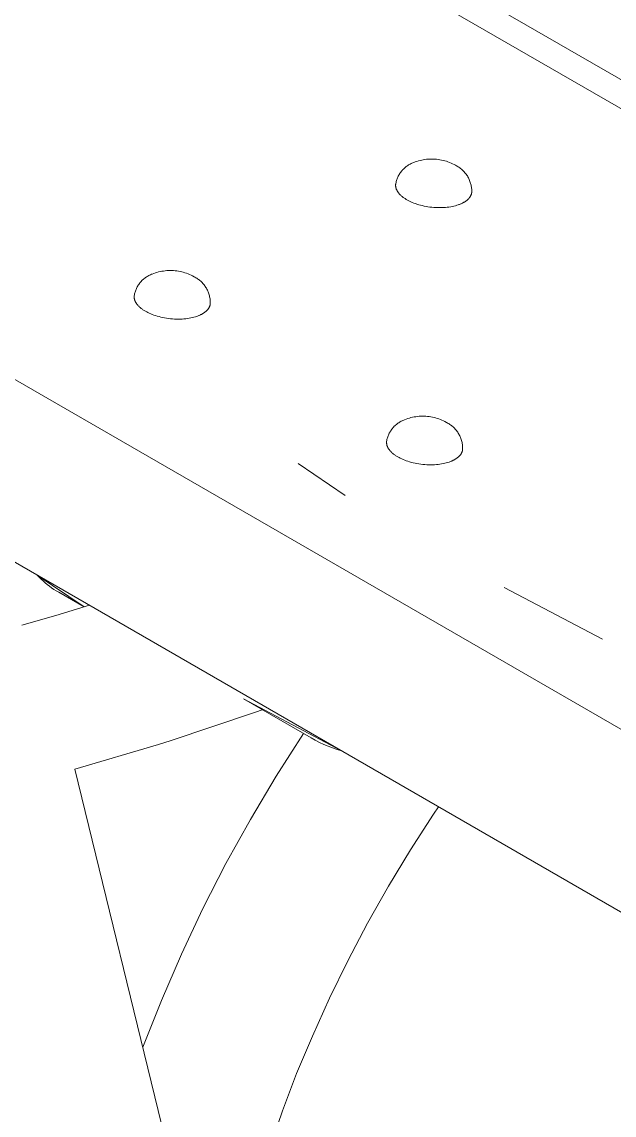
# Model space of a CAD drawing. Header units: millimetres. Extents: x -67 to 4862, y -244 to 3199.
# Drawn here: x 3294.1 to 3388.7, y 1529.5 to 1704.1 of the extents above; entities that cross this region are included whole.
import ezdxf

# ---------------------------------------------------------------- set-up
doc = ezdxf.new("R2010")
doc.units = ezdxf.units.MM
doc.layers.add('ZANO_R', color=7, linetype='Continuous', lineweight=0)

msp = doc.modelspace()

# ---------------------------------------------------------------- linework, layer by layer
at = {"layer": 'ZANO_R'}
for p, q in [((3301.17, 1745.99), (3984.51, 1351.46)), ((3983.94, 1347.13), (3297.95, 1743.19)), ((3199.18, 1701.13), (3885.18, 1305.07)), ((3355.71, 1681.13), (3355.84, 1681.21)), ((3355.84, 1681.21), (3355.97, 1681.29)), ((3355.97, 1681.29), (3356.11, 1681.36)), ((3356.11, 1681.36), (3356.24, 1681.43)), ((3356.24, 1681.43), (3356.38, 1681.49)), ((3356.38, 1681.49), (3356.52, 1681.55)), ((3356.52, 1681.55), (3356.67, 1681.6)), ((3356.67, 1681.6), (3356.92, 1681.7)), ((3356.92, 1681.7), (3357.17, 1681.79)), ((3357.17, 1681.79), (3357.42, 1681.86)), ((3357.42, 1681.86), (3357.68, 1681.93)), ((3357.68, 1681.93), (3357.94, 1681.99)), ((3357.94, 1681.99), (3358.2, 1682.04)), ((3358.2, 1682.04), (3358.46, 1682.09)), ((3358.46, 1682.09), (3358.72, 1682.12)), ((3358.72, 1682.12), (3358.99, 1682.14)), ((3358.99, 1682.14), (3359.25, 1682.16)), ((3359.25, 1682.16), (3359.52, 1682.16)), ((3359.52, 1682.16), (3359.79, 1682.16)), ((3359.79, 1682.16), (3360.05, 1682.15)), ((3360.05, 1682.15), (3360.32, 1682.12)), ((3360.32, 1682.12), (3360.58, 1682.09)), ((3360.58, 1682.09), (3360.84, 1682.05)), ((3360.84, 1682.05), (3361.1, 1682)), ((3361.1, 1682), (3361.36, 1681.94)), ((3361.36, 1681.94), (3361.62, 1681.88)), ((3361.62, 1681.88), (3361.88, 1681.8)), ((3361.88, 1681.8), (3362.13, 1681.72)), ((3362.13, 1681.72), (3362.38, 1681.62)), ((3362.38, 1681.62), (3362.62, 1681.52)), ((3362.62, 1681.52), (3362.86, 1681.41)), ((3362.86, 1681.41), (3363.1, 1681.29)), ((3363.1, 1681.29), (3363.34, 1681.17)), ((3354.21, 1679.43), (3354.28, 1679.57)), ((3354.28, 1679.57), (3354.35, 1679.7)), ((3354.35, 1679.7), (3354.44, 1679.83)), ((3354.44, 1679.83), (3354.52, 1679.96)), ((3354.52, 1679.96), (3354.61, 1680.08)), ((3354.61, 1680.08), (3354.7, 1680.2)), ((3354.7, 1680.2), (3354.8, 1680.32)), ((3354.8, 1680.32), (3354.9, 1680.43)), ((3354.9, 1680.43), (3355.01, 1680.54)), ((3355.01, 1680.54), (3355.12, 1680.65)), ((3355.12, 1680.65), (3355.23, 1680.75)), ((3355.23, 1680.75), (3355.35, 1680.85)), ((3355.35, 1680.85), (3355.46, 1680.95)), ((3355.46, 1680.95), (3355.59, 1681.04)), ((3355.59, 1681.04), (3355.71, 1681.13)), ((3363.34, 1681.17), (3363.48, 1681.09)), ((3363.48, 1681.09), (3363.62, 1681.02)), ((3363.62, 1681.02), (3363.76, 1680.93)), ((3363.76, 1680.93), (3363.89, 1680.84)), ((3363.89, 1680.84), (3364.03, 1680.75)), ((3364.03, 1680.75), (3364.15, 1680.65)), ((3364.15, 1680.65), (3364.28, 1680.55)), ((3364.28, 1680.55), (3364.4, 1680.45)), ((3364.4, 1680.45), (3364.52, 1680.34)), ((3364.52, 1680.34), (3364.63, 1680.22)), ((3364.63, 1680.22), (3364.74, 1680.1)), ((3364.74, 1680.1), (3364.85, 1679.98)), ((3364.85, 1679.98), (3364.95, 1679.86)), ((3364.95, 1679.86), (3365.05, 1679.73)), ((3365.05, 1679.73), (3365.14, 1679.59)), ((3365.14, 1679.59), (3365.23, 1679.46)), ((3365.23, 1679.46), (3365.31, 1679.32)), ((3353.78, 1678.09), (3353.79, 1678.13)), ((3353.78, 1678.04), (3353.78, 1678.09)), ((3353.78, 1678), (3353.78, 1678.04)), ((3353.78, 1677.96), (3353.78, 1678)), ((3353.78, 1677.92), (3353.78, 1677.96)), ((3353.78, 1677.88), (3353.78, 1677.92)), ((3353.78, 1677.83), (3353.78, 1677.88)), ((3353.79, 1677.79), (3353.78, 1677.83)), ((3353.79, 1678.13), (3353.81, 1678.28)), ((3353.79, 1677.75), (3353.79, 1677.79)), ((3353.8, 1677.71), (3353.79, 1677.75)), ((3353.81, 1677.66), (3353.8, 1677.71)), ((3353.81, 1678.28), (3353.84, 1678.43)), ((3353.84, 1678.43), (3353.88, 1678.58)), ((3353.88, 1678.58), (3353.92, 1678.72)), ((3353.92, 1678.72), (3353.97, 1678.87)), ((3353.97, 1678.87), (3354.02, 1679.01)), ((3354.02, 1679.01), (3354.08, 1679.15)), ((3354.08, 1679.15), (3354.14, 1679.29)), ((3354.14, 1679.29), (3354.21, 1679.43)), ((3365.31, 1679.32), (3365.39, 1679.18)), ((3365.39, 1679.18), (3365.46, 1679.04)), ((3365.46, 1679.04), (3365.53, 1678.89)), ((3365.53, 1678.89), (3365.59, 1678.74)), ((3365.59, 1678.74), (3365.65, 1678.59)), ((3365.65, 1678.59), (3365.7, 1678.44)), ((3365.7, 1678.44), (3365.75, 1678.28)), ((3365.75, 1678.28), (3365.79, 1678.13)), ((3365.79, 1678.13), (3365.83, 1677.97)), ((3365.83, 1677.97), (3365.86, 1677.81)), ((3365.86, 1677.81), (3365.89, 1677.65)), ((3353.82, 1677.62), (3353.81, 1677.66)), ((3353.83, 1677.58), (3353.82, 1677.62)), ((3353.84, 1677.53), (3353.83, 1677.58)), ((3353.85, 1677.49), (3353.84, 1677.53)), ((3353.86, 1677.45), (3353.85, 1677.49)), ((3353.88, 1677.41), (3353.86, 1677.45)), ((3353.89, 1677.37), (3353.88, 1677.41)), ((3353.91, 1677.32), (3353.89, 1677.37)), ((3353.93, 1677.28), (3353.91, 1677.32)), ((3353.95, 1677.24), (3353.93, 1677.28)), ((3353.97, 1677.2), (3353.95, 1677.24)), ((3353.99, 1677.15), (3353.97, 1677.2)), ((3354.01, 1677.11), (3353.99, 1677.15)), ((3354.03, 1677.07), (3354.01, 1677.11)), ((3354.06, 1677.03), (3354.03, 1677.07)), ((3354.08, 1676.99), (3354.06, 1677.03)), ((3354.11, 1676.95), (3354.08, 1676.99)), ((3354.14, 1676.91), (3354.11, 1676.95)), ((3354.16, 1676.87), (3354.14, 1676.91)), ((3354.19, 1676.83), (3354.16, 1676.87)), ((3354.22, 1676.79), (3354.19, 1676.83)), ((3354.29, 1676.71), (3354.22, 1676.79)), ((3354.35, 1676.63), (3354.29, 1676.71)), ((3354.42, 1676.55), (3354.35, 1676.63)), ((3354.49, 1676.47), (3354.42, 1676.55)), ((3354.57, 1676.4), (3354.49, 1676.47)), ((3354.65, 1676.32), (3354.57, 1676.4)), ((3354.73, 1676.25), (3354.65, 1676.32)), ((3354.82, 1676.18), (3354.73, 1676.25)), ((3354.9, 1676.11), (3354.82, 1676.18)), ((3354.99, 1676.04), (3354.9, 1676.11)), ((3355.09, 1675.97), (3354.99, 1676.04)), ((3355.18, 1675.91), (3355.09, 1675.97)), ((3365.54, 1675.96), (3365.52, 1675.92)), ((3365.57, 1675.99), (3365.54, 1675.96)), ((3365.59, 1676.02), (3365.57, 1675.99)), ((3365.61, 1676.05), (3365.59, 1676.02)), ((3365.64, 1676.08), (3365.61, 1676.05)), ((3365.66, 1676.12), (3365.64, 1676.08)), ((3365.68, 1676.15), (3365.66, 1676.12)), ((3365.7, 1676.18), (3365.68, 1676.15)), ((3365.72, 1676.21), (3365.7, 1676.18)), ((3365.74, 1676.25), (3365.72, 1676.21)), ((3365.75, 1676.28), (3365.74, 1676.25)), ((3365.77, 1676.32), (3365.75, 1676.28)), ((3365.79, 1676.35), (3365.77, 1676.32)), ((3365.8, 1676.38), (3365.79, 1676.35)), ((3365.82, 1676.42), (3365.8, 1676.38)), ((3365.83, 1676.45), (3365.82, 1676.42)), ((3365.84, 1676.49), (3365.83, 1676.45)), ((3365.86, 1676.52), (3365.84, 1676.49)), ((3365.87, 1676.56), (3365.86, 1676.52)), ((3365.88, 1676.59), (3365.87, 1676.56)), ((3365.89, 1676.63), (3365.88, 1676.59)), ((3365.89, 1677.65), (3365.9, 1677.49)), ((3365.9, 1676.67), (3365.89, 1676.63)), ((3365.9, 1677.49), (3365.92, 1677.33)), ((3365.91, 1676.74), (3365.9, 1676.7)), ((3365.9, 1676.7), (3365.9, 1676.67)), ((3365.92, 1676.77), (3365.91, 1676.74)), ((3365.92, 1677.33), (3365.93, 1677.17)), ((3365.93, 1676.85), (3365.92, 1676.81)), ((3365.92, 1676.81), (3365.92, 1676.77)), ((3365.93, 1677.17), (3365.93, 1677.01)), ((3365.93, 1677.01), (3365.93, 1676.85)), ((3194.79, 1674.48), (3880.84, 1278.39)), ((3355.28, 1675.84), (3355.18, 1675.91)), ((3355.37, 1675.78), (3355.28, 1675.84)), ((3355.47, 1675.72), (3355.37, 1675.78)), ((3355.58, 1675.66), (3355.47, 1675.72)), ((3355.77, 1675.55), (3355.58, 1675.66)), ((3355.98, 1675.44), (3355.77, 1675.55)), ((3356.2, 1675.34), (3355.98, 1675.44)), ((3356.43, 1675.23), (3356.2, 1675.34)), ((3356.67, 1675.14), (3356.43, 1675.23)), ((3356.93, 1675.04), (3356.67, 1675.14)), ((3357.19, 1674.95), (3356.93, 1675.04)), ((3357.46, 1674.87), (3357.19, 1674.95)), ((3357.75, 1674.79), (3357.46, 1674.87)), ((3358.04, 1674.72), (3357.75, 1674.79)), ((3358.33, 1674.65), (3358.04, 1674.72)), ((3358.64, 1674.59), (3358.33, 1674.65)), ((3358.94, 1674.54), (3358.64, 1674.59)), ((3359.25, 1674.5), (3358.94, 1674.54)), ((3359.57, 1674.46), (3359.25, 1674.5)), ((3359.88, 1674.43), (3359.57, 1674.46)), ((3360.2, 1674.41), (3359.88, 1674.43)), ((3360.51, 1674.4), (3360.2, 1674.41)), ((3360.82, 1674.4), (3360.51, 1674.4)), ((3361.13, 1674.4), (3360.82, 1674.4)), ((3361.43, 1674.41), (3361.13, 1674.4)), ((3361.72, 1674.43), (3361.43, 1674.41)), ((3362.01, 1674.46), (3361.72, 1674.43)), ((3362.29, 1674.5), (3362.01, 1674.46)), ((3362.57, 1674.54), (3362.29, 1674.5)), ((3362.83, 1674.59), (3362.57, 1674.54)), ((3363.08, 1674.64), (3362.83, 1674.59)), ((3363.32, 1674.7), (3363.08, 1674.64)), ((3363.55, 1674.77), (3363.32, 1674.7)), ((3363.77, 1674.84), (3363.55, 1674.77)), ((3363.88, 1674.88), (3363.77, 1674.84)), ((3363.98, 1674.92), (3363.88, 1674.88)), ((3364.08, 1674.95), (3363.98, 1674.92)), ((3364.17, 1674.99), (3364.08, 1674.95)), ((3364.26, 1675.03), (3364.17, 1674.99)), ((3364.35, 1675.07), (3364.26, 1675.03)), ((3364.43, 1675.11), (3364.35, 1675.07)), ((3364.52, 1675.16), (3364.43, 1675.11)), ((3364.6, 1675.2), (3364.52, 1675.16)), ((3364.68, 1675.25), (3364.6, 1675.2)), ((3364.76, 1675.29), (3364.68, 1675.25)), ((3364.83, 1675.34), (3364.76, 1675.29)), ((3364.91, 1675.39), (3364.83, 1675.34)), ((3364.98, 1675.44), (3364.91, 1675.39)), ((3365.06, 1675.49), (3364.98, 1675.44)), ((3365.12, 1675.55), (3365.06, 1675.49)), ((3365.19, 1675.6), (3365.12, 1675.55)), ((3365.26, 1675.66), (3365.19, 1675.6)), ((3365.32, 1675.71), (3365.26, 1675.66)), ((3365.38, 1675.77), (3365.32, 1675.71)), ((3365.44, 1675.83), (3365.38, 1675.77)), ((3365.49, 1675.89), (3365.44, 1675.83)), ((3365.52, 1675.92), (3365.49, 1675.89)), ((3314.65, 1663.69), (3314.79, 1663.75)), ((3314.79, 1663.75), (3314.93, 1663.8)), ((3314.93, 1663.8), (3315.18, 1663.89)), ((3315.18, 1663.89), (3315.43, 1663.98)), ((3315.43, 1663.98), (3315.68, 1664.06)), ((3315.68, 1664.06), (3315.94, 1664.13)), ((3315.94, 1664.13), (3316.2, 1664.19)), ((3316.2, 1664.19), (3316.46, 1664.24)), ((3316.46, 1664.24), (3316.72, 1664.28)), ((3316.72, 1664.28), (3316.99, 1664.31)), ((3316.99, 1664.31), (3317.25, 1664.34)), ((3317.25, 1664.34), (3317.52, 1664.35)), ((3317.52, 1664.35), (3317.78, 1664.36)), ((3317.78, 1664.36), (3318.05, 1664.35)), ((3318.05, 1664.35), (3318.31, 1664.34)), ((3318.31, 1664.34), (3318.58, 1664.32)), ((3318.58, 1664.32), (3318.84, 1664.29)), ((3318.84, 1664.29), (3319.11, 1664.25)), ((3319.11, 1664.25), (3319.37, 1664.2)), ((3319.37, 1664.2), (3319.63, 1664.14)), ((3319.63, 1664.14), (3319.88, 1664.07)), ((3319.88, 1664.07), (3320.14, 1664)), ((3320.14, 1664), (3320.39, 1663.91)), ((3320.39, 1663.91), (3320.64, 1663.82)), ((3320.64, 1663.82), (3320.89, 1663.72)), ((3312.62, 1661.89), (3312.7, 1662.02)), ((3312.7, 1662.02), (3312.78, 1662.15)), ((3312.78, 1662.15), (3312.87, 1662.28)), ((3312.87, 1662.28), (3312.97, 1662.4)), ((3312.97, 1662.4), (3313.06, 1662.51)), ((3313.06, 1662.51), (3313.17, 1662.63)), ((3313.17, 1662.63), (3313.27, 1662.74)), ((3313.27, 1662.74), (3313.38, 1662.85)), ((3313.38, 1662.85), (3313.49, 1662.95)), ((3313.49, 1662.95), (3313.61, 1663.05)), ((3313.61, 1663.05), (3313.73, 1663.14)), ((3313.73, 1663.14), (3313.85, 1663.23)), ((3313.85, 1663.23), (3313.98, 1663.32)), ((3313.98, 1663.32), (3314.11, 1663.4)), ((3314.11, 1663.4), (3314.24, 1663.48)), ((3314.24, 1663.48), (3314.37, 1663.55)), ((3314.37, 1663.55), (3314.51, 1663.62)), ((3314.51, 1663.62), (3314.65, 1663.69)), ((3320.89, 1663.72), (3321.13, 1663.61)), ((3321.13, 1663.61), (3321.36, 1663.49)), ((3321.36, 1663.49), (3321.6, 1663.36)), ((3321.6, 1663.36), (3321.74, 1663.29)), ((3321.74, 1663.29), (3321.88, 1663.21)), ((3321.88, 1663.21), (3322.02, 1663.13)), ((3322.02, 1663.13), (3322.16, 1663.04)), ((3322.16, 1663.04), (3322.29, 1662.95)), ((3322.29, 1662.95), (3322.42, 1662.85)), ((3322.42, 1662.85), (3322.54, 1662.75)), ((3322.54, 1662.75), (3322.67, 1662.64)), ((3322.67, 1662.64), (3322.78, 1662.53)), ((3322.78, 1662.53), (3322.9, 1662.42)), ((3322.9, 1662.42), (3323.01, 1662.3)), ((3323.01, 1662.3), (3323.11, 1662.18)), ((3323.11, 1662.18), (3323.22, 1662.05)), ((3323.22, 1662.05), (3323.31, 1661.92)), ((3312.05, 1660.32), (3312.04, 1660.28)), ((3312.04, 1660.28), (3312.04, 1660.24)), ((3312.04, 1660.24), (3312.04, 1660.2)), ((3312.05, 1660.32), (3312.08, 1660.47)), ((3312.08, 1660.47), (3312.11, 1660.62)), ((3312.11, 1660.62), (3312.14, 1660.77)), ((3312.14, 1660.77), (3312.19, 1660.92)), ((3312.19, 1660.92), (3312.23, 1661.06)), ((3312.23, 1661.06), (3312.29, 1661.21)), ((3312.29, 1661.21), (3312.34, 1661.35)), ((3312.34, 1661.35), (3312.4, 1661.49)), ((3312.4, 1661.49), (3312.47, 1661.63)), ((3312.47, 1661.63), (3312.54, 1661.76)), ((3312.54, 1661.76), (3312.62, 1661.89)), ((3323.31, 1661.92), (3323.4, 1661.79)), ((3323.4, 1661.79), (3323.49, 1661.65)), ((3323.49, 1661.65), (3323.58, 1661.52)), ((3323.58, 1661.52), (3323.65, 1661.37)), ((3323.65, 1661.37), (3323.73, 1661.23)), ((3323.73, 1661.23), (3323.8, 1661.08)), ((3323.8, 1661.08), (3323.86, 1660.94)), ((3323.86, 1660.94), (3323.92, 1660.78)), ((3323.92, 1660.78), (3323.97, 1660.63)), ((3323.97, 1660.63), (3324.02, 1660.48)), ((3324.02, 1660.48), (3324.06, 1660.32)), ((3324.06, 1660.32), (3324.09, 1660.16)), ((3312.04, 1660.2), (3312.04, 1660.16)), ((3312.04, 1660.16), (3312.04, 1660.11)), ((3312.04, 1660.11), (3312.04, 1660.07)), ((3312.04, 1660.07), (3312.05, 1660.03)), ((3312.05, 1660.03), (3312.05, 1659.99)), ((3312.05, 1659.99), (3312.06, 1659.94)), ((3312.06, 1659.94), (3312.06, 1659.9)), ((3312.06, 1659.9), (3312.07, 1659.86)), ((3312.07, 1659.86), (3312.08, 1659.82)), ((3312.08, 1659.82), (3312.09, 1659.77)), ((3312.09, 1659.77), (3312.1, 1659.73)), ((3312.1, 1659.73), (3312.11, 1659.69)), ((3312.11, 1659.69), (3312.13, 1659.65)), ((3312.13, 1659.65), (3312.14, 1659.6)), ((3312.14, 1659.6), (3312.16, 1659.56)), ((3312.16, 1659.56), (3312.17, 1659.52)), ((3312.17, 1659.52), (3312.19, 1659.48)), ((3312.19, 1659.48), (3312.21, 1659.43)), ((3312.21, 1659.43), (3312.23, 1659.39)), ((3312.23, 1659.39), (3312.25, 1659.35)), ((3312.25, 1659.35), (3312.27, 1659.31)), ((3312.27, 1659.31), (3312.3, 1659.27)), ((3312.3, 1659.27), (3312.32, 1659.23)), ((3312.32, 1659.23), (3312.35, 1659.18)), ((3312.35, 1659.18), (3312.37, 1659.14)), ((3312.37, 1659.14), (3312.4, 1659.1)), ((3312.4, 1659.1), (3312.43, 1659.06)), ((3312.43, 1659.06), (3312.46, 1659.02)), ((3312.46, 1659.02), (3312.49, 1658.98)), ((3312.49, 1658.98), (3312.55, 1658.9)), ((3312.55, 1658.9), (3312.62, 1658.82)), ((3312.62, 1658.82), (3312.68, 1658.74)), ((3312.68, 1658.74), (3312.76, 1658.67)), ((3312.76, 1658.67), (3312.83, 1658.59)), ((3312.83, 1658.59), (3312.91, 1658.52)), ((3312.91, 1658.52), (3313, 1658.44)), ((3324.02, 1658.48), (3324.04, 1658.51)), ((3324.04, 1658.51), (3324.05, 1658.54)), ((3324.05, 1658.54), (3324.07, 1658.58)), ((3324.07, 1658.58), (3324.08, 1658.61)), ((3324.08, 1658.61), (3324.1, 1658.65)), ((3324.09, 1660.16), (3324.12, 1660.01)), ((3324.1, 1658.65), (3324.11, 1658.68)), ((3324.11, 1658.68), (3324.12, 1658.72)), ((3324.12, 1660.01), (3324.15, 1659.85)), ((3324.12, 1658.72), (3324.13, 1658.75)), ((3324.13, 1658.75), (3324.14, 1658.79)), ((3324.14, 1658.79), (3324.15, 1658.82)), ((3324.15, 1659.85), (3324.17, 1659.69)), ((3324.15, 1658.82), (3324.16, 1658.86)), ((3324.16, 1658.86), (3324.17, 1658.9)), ((3324.17, 1659.69), (3324.18, 1659.53)), ((3324.17, 1658.9), (3324.18, 1658.93)), ((3324.18, 1659.53), (3324.19, 1659.36)), ((3324.18, 1658.97), (3324.19, 1659)), ((3324.18, 1658.93), (3324.18, 1658.97)), ((3324.19, 1659.36), (3324.19, 1659.2)), ((3324.19, 1659.2), (3324.19, 1659.04)), ((3324.19, 1659), (3324.19, 1659.04)), ((3313, 1658.44), (3313.08, 1658.37)), ((3313.08, 1658.37), (3313.17, 1658.3)), ((3313.17, 1658.3), (3313.26, 1658.23)), ((3313.26, 1658.23), (3313.35, 1658.17)), ((3313.35, 1658.17), (3313.44, 1658.1)), ((3313.44, 1658.1), (3313.54, 1658.04)), ((3313.54, 1658.04), (3313.64, 1657.97)), ((3313.64, 1657.97), (3313.74, 1657.91)), ((3313.74, 1657.91), (3313.84, 1657.85)), ((3313.84, 1657.85), (3314.04, 1657.74)), ((3314.04, 1657.74), (3314.24, 1657.64)), ((3314.24, 1657.64), (3314.46, 1657.53)), ((3314.46, 1657.53), (3314.7, 1657.43)), ((3314.7, 1657.43), (3314.94, 1657.33)), ((3314.94, 1657.33), (3315.19, 1657.24)), ((3315.19, 1657.24), (3315.46, 1657.15)), ((3315.46, 1657.15), (3315.73, 1657.06)), ((3315.73, 1657.06), (3316.01, 1656.99)), ((3316.01, 1656.99), (3316.3, 1656.91)), ((3316.3, 1656.91), (3316.6, 1656.85)), ((3316.6, 1656.85), (3316.9, 1656.79)), ((3316.9, 1656.79), (3317.21, 1656.74)), ((3320.83, 1656.73), (3321.09, 1656.78)), ((3321.09, 1656.78), (3321.34, 1656.84)), ((3321.34, 1656.84), (3321.59, 1656.9)), ((3321.59, 1656.9), (3321.82, 1656.96)), ((3321.82, 1656.96), (3322.03, 1657.04)), ((3322.03, 1657.04), (3322.14, 1657.07)), ((3322.14, 1657.07), (3322.24, 1657.11)), ((3322.24, 1657.11), (3322.34, 1657.15)), ((3322.34, 1657.15), (3322.44, 1657.19)), ((3322.44, 1657.19), (3322.52, 1657.23)), ((3322.52, 1657.23), (3322.61, 1657.27)), ((3322.61, 1657.27), (3322.7, 1657.31)), ((3322.7, 1657.31), (3322.78, 1657.35)), ((3322.78, 1657.35), (3322.86, 1657.4)), ((3322.86, 1657.4), (3322.94, 1657.44)), ((3322.94, 1657.44), (3323.02, 1657.49)), ((3323.02, 1657.49), (3323.1, 1657.54)), ((3323.1, 1657.54), (3323.17, 1657.58)), ((3323.17, 1657.58), (3323.25, 1657.64)), ((3323.25, 1657.64), (3323.32, 1657.69)), ((3323.32, 1657.69), (3323.39, 1657.74)), ((3323.39, 1657.74), (3323.46, 1657.8)), ((3323.46, 1657.8), (3323.52, 1657.85)), ((3323.52, 1657.85), (3323.58, 1657.91)), ((3323.58, 1657.91), (3323.64, 1657.97)), ((3323.64, 1657.97), (3323.7, 1658.03)), ((3323.7, 1658.03), (3323.75, 1658.09)), ((3323.75, 1658.09), (3323.78, 1658.12)), ((3323.78, 1658.12), (3323.81, 1658.15)), ((3323.81, 1658.15), (3323.83, 1658.18)), ((3323.83, 1658.18), (3323.85, 1658.21)), ((3323.85, 1658.21), (3323.88, 1658.25)), ((3323.88, 1658.25), (3323.9, 1658.28)), ((3323.9, 1658.28), (3323.92, 1658.31)), ((3323.92, 1658.31), (3323.94, 1658.34)), ((3323.94, 1658.34), (3323.96, 1658.38)), ((3323.96, 1658.38), (3323.98, 1658.41)), ((3323.98, 1658.41), (3324, 1658.44)), ((3324, 1658.44), (3324.02, 1658.48)), ((3317.21, 1656.74), (3317.52, 1656.69)), ((3317.52, 1656.69), (3317.83, 1656.65)), ((3317.83, 1656.65), (3318.15, 1656.63)), ((3318.15, 1656.63), (3318.46, 1656.61)), ((3318.46, 1656.61), (3318.77, 1656.59)), ((3318.77, 1656.59), (3319.08, 1656.59)), ((3319.08, 1656.59), (3319.39, 1656.6)), ((3319.39, 1656.6), (3319.69, 1656.61)), ((3319.69, 1656.61), (3319.99, 1656.63)), ((3319.99, 1656.63), (3320.28, 1656.66)), ((3320.28, 1656.66), (3320.56, 1656.69)), ((3320.56, 1656.69), (3320.83, 1656.73)), ((3357.01, 1641.02), (3357.28, 1641.05)), ((3357.28, 1641.05), (3357.54, 1641.08)), ((3357.54, 1641.08), (3357.81, 1641.09)), ((3357.81, 1641.09), (3358.07, 1641.1)), ((3358.07, 1641.1), (3358.34, 1641.09)), ((3358.34, 1641.09), (3358.6, 1641.08)), ((3358.6, 1641.08), (3358.87, 1641.06)), ((3358.87, 1641.06), (3359.13, 1641.03)), ((3353.35, 1639.25), (3353.45, 1639.37)), ((3353.45, 1639.37), (3353.56, 1639.48)), ((3353.56, 1639.48), (3353.67, 1639.58)), ((3353.67, 1639.58), (3353.78, 1639.69)), ((3353.78, 1639.69), (3353.9, 1639.79)), ((3353.9, 1639.79), (3354.02, 1639.88)), ((3354.02, 1639.88), (3354.14, 1639.97)), ((3354.14, 1639.97), (3354.27, 1640.06)), ((3354.27, 1640.06), (3354.39, 1640.14)), ((3354.39, 1640.14), (3354.53, 1640.22)), ((3354.53, 1640.22), (3354.66, 1640.29)), ((3354.66, 1640.29), (3354.8, 1640.36)), ((3354.8, 1640.36), (3354.94, 1640.43)), ((3354.94, 1640.43), (3355.08, 1640.48)), ((3355.08, 1640.48), (3355.22, 1640.54)), ((3355.22, 1640.54), (3355.47, 1640.63)), ((3355.47, 1640.63), (3355.72, 1640.72)), ((3355.72, 1640.72), (3355.97, 1640.8)), ((3355.97, 1640.8), (3356.23, 1640.87)), ((3356.23, 1640.87), (3356.49, 1640.93)), ((3356.49, 1640.93), (3356.75, 1640.98)), ((3356.75, 1640.98), (3357.01, 1641.02)), ((3359.13, 1641.03), (3359.4, 1640.99)), ((3359.4, 1640.99), (3359.66, 1640.94)), ((3359.66, 1640.94), (3359.92, 1640.88)), ((3359.92, 1640.88), (3360.17, 1640.81)), ((3360.17, 1640.81), (3360.43, 1640.74)), ((3360.43, 1640.74), (3360.68, 1640.65)), ((3360.68, 1640.65), (3360.93, 1640.56)), ((3360.93, 1640.56), (3361.17, 1640.46)), ((3361.17, 1640.46), (3361.42, 1640.35)), ((3361.42, 1640.35), (3361.65, 1640.23)), ((3361.65, 1640.23), (3361.89, 1640.1)), ((3361.89, 1640.1), (3362.03, 1640.03)), ((3362.03, 1640.03), (3362.17, 1639.95)), ((3362.17, 1639.95), (3362.31, 1639.87)), ((3362.31, 1639.87), (3362.45, 1639.78)), ((3362.45, 1639.78), (3362.58, 1639.69)), ((3362.58, 1639.69), (3362.71, 1639.59)), ((3362.71, 1639.59), (3362.83, 1639.49)), ((3362.83, 1639.49), (3362.95, 1639.38)), ((3362.95, 1639.38), (3363.07, 1639.27)), ((3352.43, 1637.51), (3352.48, 1637.66)), ((3352.48, 1637.66), (3352.52, 1637.8)), ((3352.52, 1637.8), (3352.57, 1637.95)), ((3352.57, 1637.95), (3352.63, 1638.09)), ((3352.63, 1638.09), (3352.69, 1638.23)), ((3352.69, 1638.23), (3352.76, 1638.37)), ((3352.76, 1638.37), (3352.83, 1638.5)), ((3352.83, 1638.5), (3352.91, 1638.63)), ((3352.91, 1638.63), (3352.99, 1638.76)), ((3352.99, 1638.76), (3353.07, 1638.89)), ((3353.07, 1638.89), (3353.16, 1639.01)), ((3353.16, 1639.01), (3353.26, 1639.14)), ((3353.26, 1639.14), (3353.35, 1639.25)), ((3363.07, 1639.27), (3363.19, 1639.16)), ((3363.19, 1639.16), (3363.3, 1639.04)), ((3363.3, 1639.04), (3363.4, 1638.92)), ((3363.4, 1638.92), (3363.5, 1638.79)), ((3363.5, 1638.79), (3363.6, 1638.66)), ((3363.6, 1638.66), (3363.69, 1638.53)), ((3363.69, 1638.53), (3363.78, 1638.39)), ((3363.78, 1638.39), (3363.86, 1638.25)), ((3363.86, 1638.25), (3363.94, 1638.11)), ((3363.94, 1638.11), (3364.02, 1637.97)), ((3364.02, 1637.97), (3364.08, 1637.82)), ((3364.08, 1637.82), (3364.15, 1637.67)), ((3364.15, 1637.67), (3364.2, 1637.52)), ((3352.33, 1637.02), (3352.34, 1637.06)), ((3352.33, 1636.98), (3352.33, 1637.02)), ((3352.33, 1636.94), (3352.33, 1636.98)), ((3352.33, 1636.89), (3352.33, 1636.94)), ((3352.33, 1636.85), (3352.33, 1636.89)), ((3352.33, 1636.81), (3352.33, 1636.85)), ((3352.34, 1636.77), (3352.33, 1636.81)), ((3352.34, 1637.06), (3352.36, 1637.21)), ((3352.34, 1636.72), (3352.34, 1636.77)), ((3352.35, 1636.68), (3352.34, 1636.72)), ((3352.35, 1636.64), (3352.35, 1636.68)), ((3352.36, 1636.6), (3352.35, 1636.64)), ((3352.36, 1637.21), (3352.4, 1637.36)), ((3352.37, 1636.55), (3352.36, 1636.6)), ((3352.38, 1636.51), (3352.37, 1636.55)), ((3352.39, 1636.47), (3352.38, 1636.51)), ((3352.4, 1636.43), (3352.39, 1636.47)), ((3352.4, 1637.36), (3352.43, 1637.51)), ((3352.42, 1636.38), (3352.4, 1636.43)), ((3352.43, 1636.34), (3352.42, 1636.38)), ((3352.45, 1636.3), (3352.43, 1636.34)), ((3352.46, 1636.26), (3352.45, 1636.3)), ((3352.48, 1636.21), (3352.46, 1636.26)), ((3352.5, 1636.17), (3352.48, 1636.21)), ((3352.52, 1636.13), (3352.5, 1636.17)), ((3352.54, 1636.09), (3352.52, 1636.13)), ((3352.56, 1636.05), (3352.54, 1636.09)), ((3352.59, 1636.01), (3352.56, 1636.05)), ((3352.61, 1635.96), (3352.59, 1636.01)), ((3352.63, 1635.92), (3352.61, 1635.96)), ((3352.66, 1635.88), (3352.63, 1635.92)), ((3352.69, 1635.84), (3352.66, 1635.88)), ((3352.72, 1635.8), (3352.69, 1635.84)), ((3352.75, 1635.76), (3352.72, 1635.8)), ((3364.2, 1637.52), (3364.26, 1637.37)), ((3364.26, 1637.37), (3364.3, 1637.22)), ((3364.3, 1637.22), (3364.35, 1637.06)), ((3364.35, 1637.06), (3364.38, 1636.9)), ((3364.38, 1636.9), (3364.41, 1636.74)), ((3364.41, 1636.74), (3364.44, 1636.59)), ((3364.44, 1636.59), (3364.46, 1636.43)), ((3364.46, 1636.43), (3364.47, 1636.26)), ((3364.47, 1636.26), (3364.48, 1636.1)), ((3364.48, 1636.1), (3364.48, 1635.94)), ((3364.48, 1635.94), (3364.48, 1635.78)), ((3352.78, 1635.72), (3352.75, 1635.76)), ((3352.84, 1635.64), (3352.78, 1635.72)), ((3352.9, 1635.56), (3352.84, 1635.64)), ((3352.97, 1635.48), (3352.9, 1635.56)), ((3353.05, 1635.41), (3352.97, 1635.48)), ((3353.12, 1635.33), (3353.05, 1635.41)), ((3353.2, 1635.26), (3353.12, 1635.33)), ((3353.28, 1635.18), (3353.2, 1635.26)), ((3353.37, 1635.11), (3353.28, 1635.18)), ((3353.46, 1635.04), (3353.37, 1635.11)), ((3353.55, 1634.97), (3353.46, 1635.04)), ((3353.64, 1634.91), (3353.55, 1634.97)), ((3353.73, 1634.84), (3353.64, 1634.91)), ((3353.83, 1634.78), (3353.73, 1634.84)), ((3353.93, 1634.71), (3353.83, 1634.78)), ((3354.03, 1634.65), (3353.93, 1634.71)), ((3354.13, 1634.59), (3354.03, 1634.65)), ((3354.32, 1634.48), (3354.13, 1634.59)), ((3354.53, 1634.38), (3354.32, 1634.48)), ((3354.75, 1634.27), (3354.53, 1634.38)), ((3354.98, 1634.17), (3354.75, 1634.27)), ((3355.23, 1634.07), (3354.98, 1634.17)), ((3355.48, 1633.98), (3355.23, 1634.07)), ((3363.07, 1634.09), (3362.98, 1634.05)), ((3363.15, 1634.13), (3363.07, 1634.09)), ((3363.23, 1634.18), (3363.15, 1634.13)), ((3363.31, 1634.23), (3363.23, 1634.18)), ((3363.39, 1634.27), (3363.31, 1634.23)), ((3363.46, 1634.32), (3363.39, 1634.27)), ((3363.54, 1634.37), (3363.46, 1634.32)), ((3363.61, 1634.43), (3363.54, 1634.37)), ((3363.68, 1634.48), (3363.61, 1634.43)), ((3363.74, 1634.54), (3363.68, 1634.48)), ((3363.81, 1634.59), (3363.74, 1634.54)), ((3363.87, 1634.65), (3363.81, 1634.59)), ((3363.93, 1634.71), (3363.87, 1634.65)), ((3363.99, 1634.77), (3363.93, 1634.71)), ((3364.04, 1634.83), (3363.99, 1634.77)), ((3364.07, 1634.86), (3364.04, 1634.83)), ((3364.09, 1634.89), (3364.07, 1634.86)), ((3364.12, 1634.92), (3364.09, 1634.89)), ((3364.14, 1634.95), (3364.12, 1634.92)), ((3364.17, 1634.98), (3364.14, 1634.95)), ((3364.19, 1635.02), (3364.17, 1634.98)), ((3364.21, 1635.05), (3364.19, 1635.02)), ((3364.23, 1635.08), (3364.21, 1635.05)), ((3364.25, 1635.12), (3364.23, 1635.08)), ((3364.27, 1635.15), (3364.25, 1635.12)), ((3364.29, 1635.18), (3364.27, 1635.15)), ((3364.31, 1635.22), (3364.29, 1635.18)), ((3364.32, 1635.25), (3364.31, 1635.22)), ((3364.34, 1635.28), (3364.32, 1635.25)), ((3364.36, 1635.32), (3364.34, 1635.28)), ((3364.37, 1635.35), (3364.36, 1635.32)), ((3364.38, 1635.39), (3364.37, 1635.35)), ((3364.4, 1635.42), (3364.38, 1635.39)), ((3364.41, 1635.46), (3364.4, 1635.42)), ((3364.42, 1635.49), (3364.41, 1635.46)), ((3364.43, 1635.53), (3364.42, 1635.49)), ((3364.44, 1635.56), (3364.43, 1635.53)), ((3364.45, 1635.6), (3364.44, 1635.56)), ((3364.46, 1635.64), (3364.45, 1635.6)), ((3364.47, 1635.71), (3364.46, 1635.67)), ((3364.46, 1635.67), (3364.46, 1635.64)), ((3364.48, 1635.74), (3364.47, 1635.71)), ((3364.48, 1635.78), (3364.48, 1635.74)), ((3338.23, 1633.53), (3345.7, 1628.44)), ((3338.23, 1633.53), (3345.7, 1628.44)), ((3355.74, 1633.89), (3355.48, 1633.98)), ((3356.02, 1633.8), (3355.74, 1633.89)), ((3356.3, 1633.72), (3356.02, 1633.8)), ((3356.59, 1633.65), (3356.3, 1633.72)), ((3356.89, 1633.59), (3356.59, 1633.65)), ((3357.19, 1633.53), (3356.89, 1633.59)), ((3357.5, 1633.47), (3357.19, 1633.53)), ((3357.81, 1633.43), (3357.5, 1633.47)), ((3358.12, 1633.39), (3357.81, 1633.43)), ((3358.43, 1633.37), (3358.12, 1633.39)), ((3358.75, 1633.35), (3358.43, 1633.37)), ((3359.06, 1633.33), (3358.75, 1633.35)), ((3359.37, 1633.33), (3359.06, 1633.33)), ((3359.68, 1633.33), (3359.37, 1633.33)), ((3359.98, 1633.35), (3359.68, 1633.33)), ((3360.28, 1633.37), (3359.98, 1633.35)), ((3360.57, 1633.4), (3360.28, 1633.37)), ((3360.85, 1633.43), (3360.57, 1633.4)), ((3361.12, 1633.47), (3360.85, 1633.43)), ((3361.38, 1633.52), (3361.12, 1633.47)), ((3361.63, 1633.58), (3361.38, 1633.52)), ((3361.87, 1633.64), (3361.63, 1633.58)), ((3362.1, 1633.7), (3361.87, 1633.64)), ((3362.32, 1633.77), (3362.1, 1633.7)), ((3362.43, 1633.81), (3362.32, 1633.77)), ((3362.53, 1633.85), (3362.43, 1633.81)), ((3362.63, 1633.89), (3362.53, 1633.85)), ((3362.73, 1633.93), (3362.63, 1633.89)), ((3362.81, 1633.97), (3362.73, 1633.93)), ((3362.9, 1634.01), (3362.81, 1633.97)), ((3362.98, 1634.05), (3362.9, 1634.01)), ((3296.86, 1615.4), (3296.56, 1615.72)), ((3296.56, 1615.72), (3304.04, 1610.63)), ((3297.17, 1615.08), (3296.86, 1615.4)), ((3297.49, 1614.78), (3297.17, 1615.08)), ((3297.82, 1614.48), (3297.49, 1614.78)), ((3298.16, 1614.2), (3297.82, 1614.48)), ((3298.51, 1613.93), (3298.16, 1614.2)), ((3298.86, 1613.67), (3298.51, 1613.93)), ((3299.23, 1613.43), (3298.86, 1613.67)), ((3299.61, 1613.19), (3299.23, 1613.43)), ((3299.99, 1612.97), (3299.61, 1613.19)), ((3371.13, 1613.75), (3386.82, 1605.47)), ((3371.13, 1613.75), (3386.82, 1605.47)), ((3304.04, 1610.63), (3299.99, 1612.97)), ((3299.53, 1609.26), (3304.9, 1610.91)), ((3294.12, 1607.74), (3299.53, 1609.26)), ((3340.28, 1589.71), (3329.47, 1595.95)), ((3329.47, 1595.95), (3345.16, 1587.67)), ((3332.48, 1594.21), (3331.42, 1593.83)), ((3331.42, 1593.83), (3317.8, 1589.25)), ((3334.71, 1583.63), (3339.06, 1590.41)), ((3317.8, 1589.25), (3315.9, 1588.65)), ((3340.94, 1589.35), (3340.28, 1589.71)), ((3341.62, 1589.01), (3340.94, 1589.35)), ((3342.31, 1588.69), (3341.62, 1589.01)), ((3343.01, 1588.4), (3342.31, 1588.69)), ((3315.9, 1588.65), (3302.57, 1584.73)), ((3343.72, 1588.13), (3343.01, 1588.4)), ((3344.43, 1587.89), (3343.72, 1588.13)), ((3345.16, 1587.67), (3344.43, 1587.89)), ((3302.57, 1584.73), (3318.79, 1518.38)), ((3330.59, 1576.71), (3334.71, 1583.63)), ((3360.63, 1578.74), (3359.83, 1577.56)), ((3326.69, 1569.66), (3330.59, 1576.71)), ((3359.83, 1577.56), (3356.14, 1571.85)), ((3356.14, 1571.85), (3352.62, 1566.03)), ((3323.02, 1562.49), (3326.69, 1569.66)), ((3352.62, 1566.03), (3349.29, 1560.12)), ((3319.58, 1555.21), (3323.02, 1562.49)), ((3349.29, 1560.12), (3346.14, 1554.15)), ((3316.39, 1547.81), (3319.58, 1555.21)), ((3346.14, 1554.15), (3343.21, 1548.14)), ((3313.43, 1540.32), (3316.39, 1547.81)), ((3343.21, 1548.14), (3340.49, 1542.12)), ((3340.49, 1542.12), (3337.98, 1536.12)), ((3337.98, 1536.12), (3335.71, 1530.15)), ((3335.71, 1530.15), (3333.66, 1524.25))]:
    msp.add_line(p, q, dxfattribs=at)

doc.saveas('drawing.dxf')
